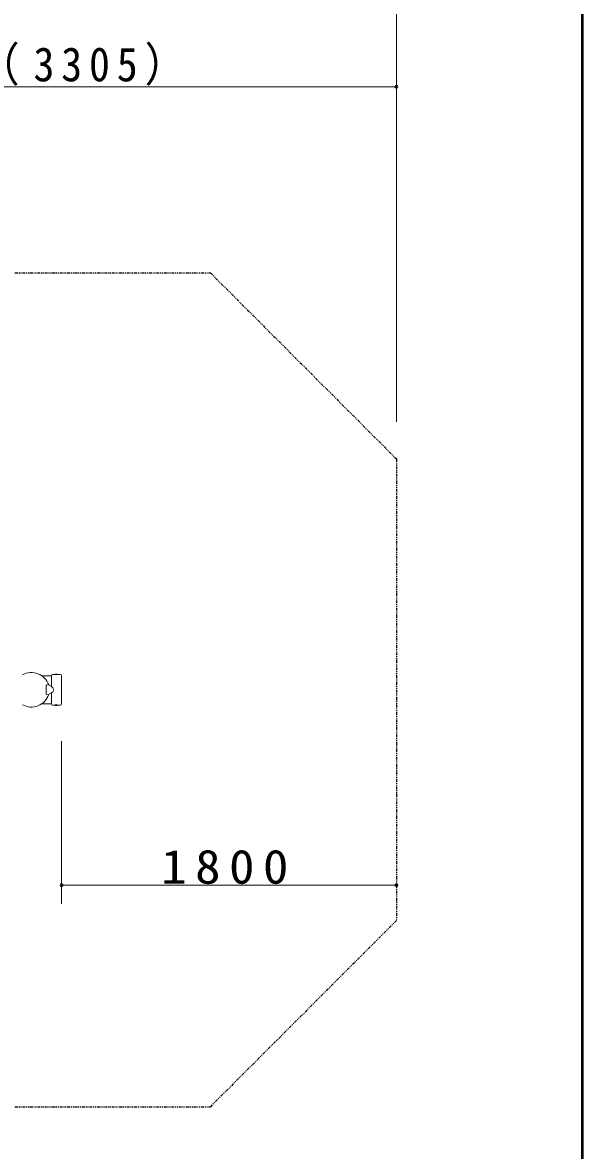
# Model space of a CAD drawing. Units: millimetres at full size, with parts at other scales. Extents: x -7816 to 0, y -1379 to 5340.
# Drawn here: x -602 to 0, y 1073 to 2285 of the extents above; entities that cross this region are included whole.
import ezdxf

# ---------------------------------------------------------------- set-up
doc = ezdxf.new("R2010")
doc.units = ezdxf.units.MM
doc.linetypes.add('USER3', pattern=[8, 3, -1, 1, -1, 1, -1])
for name, color, linetype, lineweight in [('A3図枠', 7, 'Continuous', 25), ('線', 2, 'Continuous', 25), ('補助', 2, 'Continuous', 13)]:
    doc.layers.add(name, color=color, linetype=linetype, lineweight=lineweight)
doc.styles.add('ＭＳ ゴシック', font='')
doc.styles.get('ＭＳ ゴシック').set_extended_font_data('MS Gothic')

# ---------------------------------------------------------------- blocks, each defined once
blk = doc.blocks.new('dimension_origin')
at = {"color": 0, "linetype": 'Continuous', "lineweight": -2}
blk.add_circle((0, 0), 1.25, dxfattribs=at)

msp = doc.modelspace()

# ---------------------------------------------------------------- linework, layer by layer
at = {"layer": 'A3図枠', "lineweight": 50}
msp.add_line((0, 0), (0, 5340), dxfattribs=at)
at = {"layer": '線', "linetype": 'USER3'}
for p, q in [((-1322, 2016), (-400, 2016)), ((-400, 2016), (-200, 1816)), ((-200, 1816), (-200, 1320)), ((-200, 1320), (-400, 1120)), ((-1322, 1120), (-400, 1120))]:
    msp.add_line(p, q, dxfattribs=at)
at = {"layer": '線', "color": 7, "lineweight": 13}
for p, q in [((-581.19, 1583), (-570.8, 1583)), ((-570.8, 1583.4), (-570.8, 1571.528)), ((-561, 1584.4), (-569.8, 1584.4)), ((-560, 1583.4), (-560, 1552.6)), ((-576.68, 1563.828), (-576.68, 1572.172)), ((-570.8, 1564.472), (-570.8, 1552.6)), ((-581.19, 1553), (-570.8, 1553)), ((-561, 1551.6), (-569.8, 1551.6))]:
    msp.add_line(p, q, dxfattribs=at)
at = {"layer": '線'}
for p, q in [((-566.75, 1584.5), (-566.75, 1584.26)), ((-564.85, 1584.5), (-566.75, 1584.5)), ((-564.85, 1584.5), (-564.85, 1584.26)), ((-566.75, 1551.5), (-566.75, 1551.74)), ((-564.85, 1551.5), (-566.75, 1551.5)), ((-564.85, 1551.5), (-564.85, 1551.74))]:
    msp.add_line(p, q, dxfattribs=at)
at = {"layer": '線', "color": 7, "lineweight": 13}
for centre, radius, start, end in [((-592.474, 1566.961), 19.61, 18.45904, 118.94679), ((-569.8, 1583.4), 1, 90, 180), ((-561, 1583.4), 1, 0, 90), ((-575.68, 1572.172), 1, 91.04399, 180), ((-575.68, 1563.828), 1, 180, 268.95601), ((-575.558, 1565.472), 7.701, 19.16094, 91.04399), ((-575.558, 1570.528), 7.701, 268.95601, 340.83906), ((-592.474, 1569.039), 19.61, 241.05321, 341.54096), ((-569.8, 1552.6), 1, 180, 270), ((-561, 1552.6), 1, 270, 0)]:
    msp.add_arc(centre, radius, start, end, dxfattribs=at)
at = {"layer": '線'}
for centre, start, end in [((-565.8, 1573.239), 85.17794, 94.82206), ((-565.8, 1562.761), 265.17794, 274.82206)]:
    msp.add_arc(centre, 11.301, start, end, dxfattribs=at)
at = {"layer": '補助'}
for p, q in [((-200, 1856), (-200, 2436)), ((-200, 1856), (-200, 2236)), ((-861, 2216), (-200, 2216)), ((-560, 1512.6), (-560, 1338)), ((-200, 1358), (-560, 1358))]:
    msp.add_line(p, q, dxfattribs=at)

# ---------------------------------------------------------------- block references
at = {"layer": '補助', "xscale": 1.33, "yscale": 1.33, "rotation": 180}
for p in [(-200, 2216), (-200, 1358)]:
    msp.add_blockref('dimension_origin', p, dxfattribs=at)
at = {"layer": '補助', "xscale": 1.33, "yscale": 1.33}
msp.add_blockref('dimension_origin', (-560, 1358), dxfattribs=at)

# ---------------------------------------------------------------- texts
at = {"layer": '補助', "char_height": 36.66, "attachment_point": 8, "style": 'ＭＳ ゴシック'}
for s, insert in [('\\T1.33;\\W0.9;（3305）', (-530.5, 2217)), ('\\T1.33;\\W1.1;1800', (-380, 1359))]:
    msp.add_mtext(s, dxfattribs=dict(at, insert=insert))

doc.saveas('drawing.dxf')
